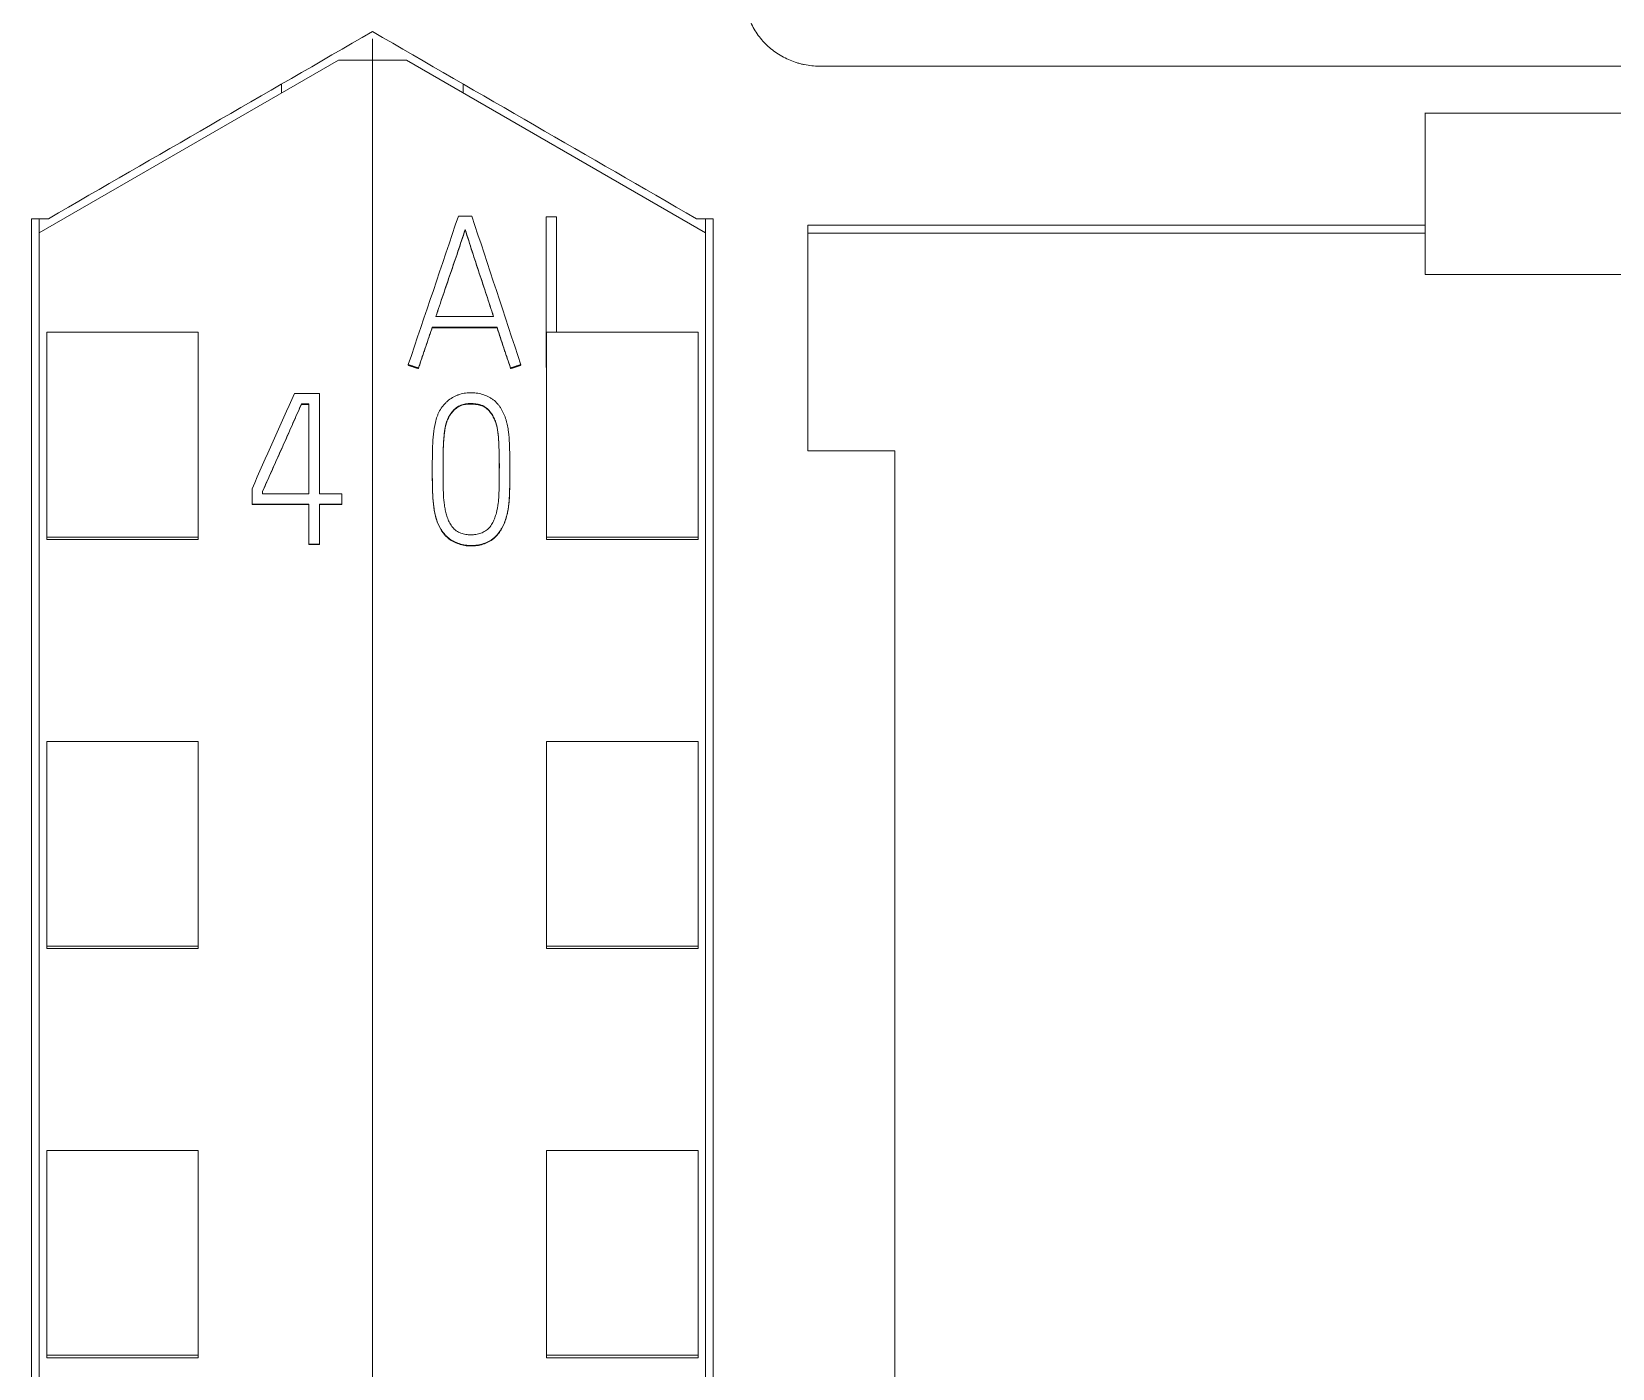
# Model space of a CAD drawing. Header units: millimetres. Extents: x 4137 to 6698, y 1400 to 3585.
# Drawn here: x 5489.75 to 5510.62, y 3343.19 to 3360.83 of the extents above; entities that cross this region are included whole.
import ezdxf

# ---------------------------------------------------------------- set-up
doc = ezdxf.new("R2010")
doc.units = ezdxf.units.MM
doc.layers.add('000-PI-Oprema', color=30, linetype='Continuous', lineweight=5)

msp = doc.modelspace()

# ---------------------------------------------------------------- linework, layer by layer
at = {"layer": '000-PI-Oprema', "color": 0, "linetype": 'ByBlock', "lineweight": 0}
for p, q in [((5494.248, 3360.739), (5494.248, 3360.459)), ((5494.248, 3360.739), (5494.248, 3360.459)), ((5489.848, 3358.178), (5493.798, 3360.459)), ((5494.248, 3360.459), (5493.798, 3360.459)), ((5494.248, 3360.459), (5494.248, 3247.041)), ((5494.248, 3360.459), (5494.248, 3247.041)), ((5494.698, 3360.459), (5494.248, 3360.459)), ((5494.698, 3360.459), (5498.648, 3358.178)), ((5500.148, 3360.378), (5523.148, 3360.378)), ((5493.048, 3360.026), (5493.048, 3360.143)), ((5495.448, 3360.026), (5495.448, 3360.143)), ((5515.148, 3359.756), (5508.148, 3359.756)), ((5495.384, 3358.398), (5495.562, 3358.398)), ((5489.748, 3358.364), (5489.969, 3358.364)), ((5489.969, 3358.364), (5489.748, 3358.364)), ((5489.848, 3358.364), (5489.848, 3358.178)), ((5495.473, 3358.222), (5495.473, 3358.215)), ((5496.541, 3356.406), (5496.541, 3358.39)), ((5496.541, 3358.39), (5496.68, 3358.39)), ((5496.68, 3358.39), (5496.68, 3356.864)), ((5498.748, 3358.364), (5498.526, 3358.364)), ((5498.748, 3358.364), (5498.526, 3358.364)), ((5498.648, 3358.364), (5498.648, 3358.178)), ((5499.998, 3355.298), (5499.998, 3358.278)), ((5508.148, 3358.278), (5499.998, 3358.278)), ((5508.148, 3358.172), (5508.148, 3358.278)), ((5489.848, 3249.363), (5489.848, 3358.178)), ((5498.648, 3358.178), (5498.648, 3249.363)), ((5508.148, 3358.172), (5499.998, 3358.172)), ((5508.148, 3357.629), (5508.148, 3358.172)), ((5515.148, 3357.629), (5508.148, 3357.629)), ((5495.085, 3357.071), (5495.848, 3357.071)), ((5489.948, 3354.161), (5489.948, 3356.864)), ((5489.948, 3356.864), (5491.948, 3356.864)), ((5491.948, 3354.161), (5491.948, 3356.864)), ((5495.038, 3356.93), (5495.038, 3356.924)), ((5495.895, 3356.93), (5495.038, 3356.93)), ((5495.038, 3356.924), (5495.895, 3356.924)), ((5495.895, 3356.93), (5495.895, 3356.924)), ((5496.548, 3354.161), (5496.548, 3356.864)), ((5498.548, 3356.864), (5496.548, 3356.864)), ((5498.548, 3354.161), (5498.548, 3356.864)), ((5494.721, 3356.436), (5494.721, 3356.43)), ((5494.855, 3356.392), (5494.855, 3356.386)), ((5496.072, 3356.392), (5496.072, 3356.386)), ((5496.208, 3356.436), (5496.208, 3356.43)), ((5496.541, 3356.406), (5496.541, 3356.4)), ((5496.548, 3356.406), (5496.541, 3356.406)), ((5496.541, 3356.4), (5496.548, 3356.4)), ((5493.219, 3356.057), (5493.549, 3356.057)), ((5493.31, 3355.919), (5493.31, 3355.913)), ((5493.407, 3355.919), (5493.31, 3355.919)), ((5493.31, 3355.913), (5493.407, 3355.913)), ((5493.407, 3354.733), (5493.407, 3355.919)), ((5493.549, 3356.057), (5493.549, 3354.733)), ((5501.148, 3355.298), (5499.998, 3355.298)), ((5495.038, 3355.07), (5495.038, 3355.064)), ((5496.062, 3355.022), (5496.062, 3355.028)), ((5492.658, 3354.595), (5492.658, 3354.799)), ((5492.797, 3354.769), (5492.797, 3354.733)), ((5492.797, 3354.733), (5493.407, 3354.733)), ((5493.549, 3354.733), (5493.843, 3354.733)), ((5493.843, 3354.733), (5493.843, 3354.595)), ((5492.658, 3354.595), (5492.658, 3354.589)), ((5493.407, 3354.595), (5492.658, 3354.595)), ((5492.658, 3354.589), (5493.407, 3354.589)), ((5493.407, 3354.068), (5493.407, 3354.595)), ((5493.549, 3354.595), (5493.549, 3354.068)), ((5493.843, 3354.595), (5493.549, 3354.595)), ((5493.549, 3354.589), (5493.843, 3354.589)), ((5493.843, 3354.595), (5493.843, 3354.589)), ((5489.948, 3354.127), (5489.948, 3354.161)), ((5489.948, 3354.161), (5491.948, 3354.161)), ((5489.948, 3354.127), (5491.948, 3354.127)), ((5491.948, 3354.127), (5491.948, 3354.161)), ((5493.407, 3354.068), (5493.407, 3354.061)), ((5493.549, 3354.068), (5493.407, 3354.068)), ((5493.407, 3354.061), (5493.549, 3354.061)), ((5493.549, 3354.068), (5493.549, 3354.061)), ((5496.548, 3354.127), (5496.548, 3354.161)), ((5498.548, 3354.161), (5496.548, 3354.161)), ((5498.548, 3354.127), (5496.548, 3354.127)), ((5498.548, 3354.127), (5498.548, 3354.161)), ((5489.948, 3348.759), (5489.948, 3351.463)), ((5489.948, 3351.463), (5491.948, 3351.463)), ((5491.948, 3348.759), (5491.948, 3351.463)), ((5496.548, 3348.759), (5496.548, 3351.463)), ((5498.548, 3351.463), (5496.548, 3351.463)), ((5498.548, 3348.759), (5498.548, 3351.463)), ((5489.948, 3348.727), (5489.948, 3348.759)), ((5489.948, 3348.759), (5491.948, 3348.759)), ((5489.948, 3348.727), (5491.948, 3348.727)), ((5491.948, 3348.727), (5491.948, 3348.759)), ((5496.548, 3348.727), (5496.548, 3348.759)), ((5498.548, 3348.759), (5496.548, 3348.759)), ((5498.548, 3348.727), (5496.548, 3348.727)), ((5498.548, 3348.727), (5498.548, 3348.759)), ((5489.948, 3343.358), (5489.948, 3346.061)), ((5489.948, 3346.061), (5491.948, 3346.061)), ((5491.948, 3343.358), (5491.948, 3346.061)), ((5496.548, 3343.358), (5496.548, 3346.061)), ((5498.548, 3346.061), (5496.548, 3346.061)), ((5498.548, 3343.358), (5498.548, 3346.061)), ((5489.948, 3343.327), (5489.948, 3343.358)), ((5489.948, 3343.358), (5491.948, 3343.358)), ((5489.948, 3343.327), (5491.948, 3343.327)), ((5491.948, 3343.327), (5491.948, 3343.358)), ((5496.548, 3343.327), (5496.548, 3343.358)), ((5498.548, 3343.358), (5496.548, 3343.358)), ((5498.548, 3343.327), (5496.548, 3343.327)), ((5498.548, 3343.327), (5498.548, 3343.358))]:
    msp.add_line(p, q, dxfattribs=at)
at = {"layer": '000-PI-Oprema', "color": 7, "linetype": 'Continuous', "lineweight": 13}
for centre, major_axis, ratio, start_param, end_param in [((5476.365, 3239.316), (337.753, 1006.406), 0.018824, 1.458513, 1.460476), ((5513.818, 3241.165), (-326.682, 998.393), 0.018302, 4.822113, 4.824092), ((5470.534, 3245.828), (432.572, 977.483), 0.022444, 1.467725, 1.469021)]:
    msp.add_ellipse(centre, major_axis=major_axis, ratio=ratio, start_param=start_param, end_param=end_param, dxfattribs=at)
at = {"layer": '000-PI-Oprema', "color": 0, "linetype": 'ByBlock', "lineweight": 0}
for points, knots in [([(5499.148, 3361.378), (5499.148, 3361.312), (5499.154, 3361.248), (5499.174, 3361.152), (5499.182, 3361.121), (5499.201, 3361.058), (5499.212, 3361.027), (5499.249, 3360.937), (5499.28, 3360.879), (5499.333, 3360.798), (5499.353, 3360.771), (5499.394, 3360.72), (5499.416, 3360.696), (5499.485, 3360.626), (5499.535, 3360.585), (5499.617, 3360.531), (5499.646, 3360.514), (5499.704, 3360.483), (5499.763, 3360.455), (5499.824, 3360.432), (5499.871, 3360.418), (5499.887, 3360.413), (5499.919, 3360.405), (5499.935, 3360.402), (5500.016, 3360.385), (5500.081, 3360.378), (5500.148, 3360.378)], [0, 0, 0, 0, 0.125, 0.125, 0.1875, 0.1875, 0.25, 0.25, 0.375, 0.375, 0.4375, 0.4375, 0.5, 0.5, 0.625, 0.625, 0.6875, 0.6875, 0.75, 0.8125, 0.8125, 0.84375, 0.84375, 0.875, 0.875, 1, 1, 1, 1]), ([(5489.748, 3249.078), (5489.748, 3252.418), (5489.748, 3260.383), (5489.748, 3273.023), (5489.748, 3288.509), (5489.748, 3302.803), (5489.748, 3317.013), (5489.748, 3331.58), (5489.748, 3345.75), (5489.748, 3355.32), (5489.748, 3358.364)], [0, 0, 0, 0, 0.091483, 0.21812, 0.346206, 0.515858, 0.610111, 0.736264, 0.916066, 1, 1, 1, 1]), ([(5495.473, 3358.222), (5495.457, 3358.174), (5495.441, 3358.126), (5495.409, 3358.03), (5495.393, 3357.982), (5495.345, 3357.838), (5495.312, 3357.742), (5495.246, 3357.551), (5495.214, 3357.455), (5495.149, 3357.263), (5495.117, 3357.167), (5495.085, 3357.071)], [0, 0, 0, 0, 0.125, 0.125, 0.25, 0.25, 0.5, 0.5, 0.75, 0.75, 1, 1, 1, 1]), ([(5495.087, 3357.071), (5495.118, 3357.165), (5495.15, 3357.259), (5495.214, 3357.449), (5495.246, 3357.544), (5495.312, 3357.736), (5495.345, 3357.832), (5495.393, 3357.975), (5495.409, 3358.023), (5495.441, 3358.119), (5495.457, 3358.168), (5495.473, 3358.215)], [0, 0, 0, 0, 0.245947, 0.245947, 0.497298, 0.497298, 0.748649, 0.748649, 0.874324, 0.874324, 1, 1, 1, 1]), ([(5495.848, 3357.071), (5495.817, 3357.167), (5495.786, 3357.263), (5495.723, 3357.455), (5495.691, 3357.55), (5495.628, 3357.742), (5495.597, 3357.838), (5495.55, 3357.982), (5495.535, 3358.03), (5495.504, 3358.126), (5495.489, 3358.174), (5495.473, 3358.222)], [0, 0, 0, 0, 0.25, 0.25, 0.5, 0.5, 0.75, 0.75, 0.875, 0.875, 1, 1, 1, 1]), ([(5495.473, 3358.215), (5495.489, 3358.168), (5495.504, 3358.12), (5495.535, 3358.024), (5495.55, 3357.976), (5495.597, 3357.832), (5495.628, 3357.736), (5495.691, 3357.544), (5495.723, 3357.449), (5495.785, 3357.259), (5495.816, 3357.165), (5495.846, 3357.071)], [0, 0, 0, 0, 0.125676, 0.125676, 0.251351, 0.251351, 0.502702, 0.502702, 0.754053, 0.754053, 1, 1, 1, 1]), ([(5498.748, 3358.364), (5498.748, 3355.32), (5498.748, 3345.75), (5498.748, 3331.58), (5498.748, 3317.013), (5498.748, 3302.803), (5498.748, 3288.509), (5498.748, 3273.023), (5498.748, 3260.383), (5498.748, 3252.418), (5498.748, 3249.078)], [0, 0, 0, 0, 0.083934, 0.263736, 0.389889, 0.484142, 0.653794, 0.78188, 0.908517, 1, 1, 1, 1]), ([(5496.072, 3356.392), (5496.065, 3356.415), (5496.058, 3356.437), (5496.043, 3356.482), (5496.036, 3356.504), (5496.02, 3356.549), (5496.012, 3356.571), (5495.997, 3356.616), (5495.989, 3356.638), (5495.967, 3356.706), (5495.952, 3356.75), (5495.923, 3356.84), (5495.909, 3356.885), (5495.895, 3356.93)], [0, 0, 0, 0, 0.125, 0.125, 0.25, 0.25, 0.375, 0.375, 0.5, 0.5, 0.75, 0.75, 1, 1, 1, 1]), ([(5495.895, 3356.924), (5495.909, 3356.879), (5495.923, 3356.834), (5495.952, 3356.744), (5495.967, 3356.699), (5495.989, 3356.632), (5495.997, 3356.61), (5496.012, 3356.565), (5496.02, 3356.543), (5496.036, 3356.498), (5496.043, 3356.476), (5496.058, 3356.431), (5496.065, 3356.409), (5496.072, 3356.386)], [0, 0, 0, 0, 0.25, 0.25, 0.5, 0.5, 0.625, 0.625, 0.75, 0.75, 0.875, 0.875, 1, 1, 1, 1]), ([(5493.31, 3355.919), (5493.3, 3355.895), (5493.289, 3355.871), (5493.268, 3355.823), (5493.257, 3355.799), (5493.226, 3355.727), (5493.204, 3355.679), (5493.162, 3355.583), (5493.141, 3355.535), (5493.098, 3355.439), (5493.077, 3355.391), (5493.034, 3355.295), (5493.012, 3355.248), (5492.969, 3355.152), (5492.948, 3355.104), (5492.905, 3355.008), (5492.884, 3354.96), (5492.851, 3354.888), (5492.841, 3354.864), (5492.824, 3354.828), (5492.819, 3354.816), (5492.808, 3354.792), (5492.803, 3354.781), (5492.797, 3354.769)], [0, 0, 0, 0, 0.0625, 0.0625, 0.125, 0.125, 0.25, 0.25, 0.375, 0.375, 0.5, 0.5, 0.625, 0.625, 0.75, 0.75, 0.875, 0.875, 0.9375, 0.9375, 0.96875, 0.96875, 1, 1, 1, 1]), ([(5492.797, 3354.762), (5492.803, 3354.774), (5492.808, 3354.786), (5492.819, 3354.81), (5492.824, 3354.822), (5492.841, 3354.858), (5492.851, 3354.882), (5492.884, 3354.954), (5492.905, 3355.002), (5492.948, 3355.098), (5492.969, 3355.146), (5493.012, 3355.241), (5493.034, 3355.289), (5493.077, 3355.385), (5493.098, 3355.433), (5493.141, 3355.529), (5493.162, 3355.577), (5493.204, 3355.673), (5493.226, 3355.721), (5493.257, 3355.793), (5493.268, 3355.817), (5493.289, 3355.865), (5493.3, 3355.889), (5493.31, 3355.913)], [0, 0, 0, 0, 0.03125, 0.03125, 0.0625, 0.0625, 0.125, 0.125, 0.25, 0.25, 0.375, 0.375, 0.5, 0.5, 0.625, 0.625, 0.75, 0.75, 0.875, 0.875, 0.9375, 0.9375, 1, 1, 1, 1]), ([(5495.38, 3356.038), (5495.405, 3356.048), (5495.431, 3356.055), (5495.484, 3356.064), (5495.511, 3356.067), (5495.565, 3356.067), (5495.592, 3356.066), (5495.645, 3356.058), (5495.672, 3356.053), (5495.724, 3356.037), (5495.749, 3356.028), (5495.785, 3356.011), (5495.797, 3356.004), (5495.82, 3355.99), (5495.832, 3355.983), (5495.864, 3355.958), (5495.883, 3355.94), (5495.91, 3355.91), (5495.918, 3355.899), (5495.934, 3355.877), (5495.941, 3355.866), (5495.962, 3355.831), (5495.974, 3355.808), (5495.995, 3355.759), (5496.005, 3355.734), (5496.016, 3355.695), (5496.02, 3355.682), (5496.026, 3355.656), (5496.035, 3355.617), (5496.05, 3355.526), (5496.055, 3355.447), (5496.06, 3355.342), (5496.061, 3355.289), (5496.062, 3355.183), (5496.062, 3355.13), (5496.062, 3355.025), (5496.062, 3354.919), (5496.061, 3354.813), (5496.058, 3354.708), (5496.055, 3354.655), (5496.044, 3354.55), (5496.035, 3354.498), (5496.018, 3354.433), (5496.014, 3354.42), (5496.006, 3354.394), (5496.002, 3354.382), (5495.988, 3354.344), (5495.977, 3354.319), (5495.958, 3354.283), (5495.952, 3354.271), (5495.938, 3354.248), (5495.93, 3354.237), (5495.907, 3354.204), (5495.89, 3354.184), (5495.861, 3354.156), (5495.85, 3354.147), (5495.829, 3354.131), (5495.818, 3354.123), (5495.783, 3354.102), (5495.759, 3354.09), (5495.721, 3354.076), (5495.708, 3354.072), (5495.681, 3354.065), (5495.668, 3354.062), (5495.629, 3354.054), (5495.602, 3354.051), (5495.548, 3354.049), (5495.52, 3354.05), (5495.466, 3354.056), (5495.44, 3354.061), (5495.401, 3354.072), (5495.388, 3354.076), (5495.363, 3354.085), (5495.35, 3354.09), (5495.313, 3354.107), (5495.29, 3354.121), (5495.257, 3354.145), (5495.246, 3354.153), (5495.226, 3354.172), (5495.217, 3354.181), (5495.189, 3354.211), (5495.173, 3354.233), (5495.151, 3354.267), (5495.144, 3354.279), (5495.132, 3354.302), (5495.126, 3354.315), (5495.109, 3354.351), (5495.1, 3354.376), (5495.088, 3354.415), (5495.084, 3354.428), (5495.077, 3354.454), (5495.074, 3354.467), (5495.066, 3354.507), (5495.062, 3354.533), (5495.044, 3354.665), (5495.041, 3354.772), (5495.039, 3354.932), (5495.039, 3354.985), (5495.038, 3355.092), (5495.039, 3355.145), (5495.04, 3355.252), (5495.041, 3355.305), (5495.046, 3355.412), (5495.049, 3355.465), (5495.06, 3355.57), (5495.068, 3355.623), (5495.086, 3355.701), (5495.093, 3355.727), (5495.107, 3355.766), (5495.112, 3355.779), (5495.123, 3355.804), (5495.129, 3355.816), (5495.149, 3355.851), (5495.164, 3355.874), (5495.19, 3355.906), (5495.2, 3355.916), (5495.219, 3355.936), (5495.228, 3355.945), (5495.259, 3355.972), (5495.281, 3355.988), (5495.317, 3356.009), (5495.329, 3356.016), (5495.348, 3356.025), (5495.357, 3356.029), (5495.367, 3356.033), (5495.373, 3356.036), (5495.376, 3356.037), (5495.38, 3356.038)], [0, 0, 0, 0, 0.015625, 0.015625, 0.03125, 0.03125, 0.046875, 0.046875, 0.0625, 0.0625, 0.078125, 0.078125, 0.085937, 0.085937, 0.09375, 0.09375, 0.109375, 0.109375, 0.117187, 0.117187, 0.125, 0.125, 0.140625, 0.140625, 0.15625, 0.15625, 0.164062, 0.164062, 0.171875, 0.1875, 0.21875, 0.21875, 0.25, 0.25, 0.28125, 0.28125, 0.3125, 0.34375, 0.34375, 0.375, 0.375, 0.40625, 0.40625, 0.414062, 0.414062, 0.421875, 0.421875, 0.4375, 0.4375, 0.445312, 0.445312, 0.453125, 0.453125, 0.46875, 0.46875, 0.476562, 0.476562, 0.484375, 0.484375, 0.5, 0.5, 0.507812, 0.507812, 0.515625, 0.515625, 0.53125, 0.53125, 0.546875, 0.546875, 0.5625, 0.5625, 0.570312, 0.570312, 0.578125, 0.578125, 0.59375, 0.59375, 0.601562, 0.601562, 0.609375, 0.609375, 0.625, 0.625, 0.632812, 0.632812, 0.640625, 0.640625, 0.65625, 0.65625, 0.664062, 0.664062, 0.671875, 0.671875, 0.6875, 0.6875, 0.75, 0.75, 0.78125, 0.78125, 0.8125, 0.8125, 0.84375, 0.84375, 0.875, 0.875, 0.90625, 0.90625, 0.921875, 0.921875, 0.929687, 0.929687, 0.9375, 0.9375, 0.953125, 0.953125, 0.960937, 0.960937, 0.96875, 0.96875, 0.984375, 0.984375, 0.992187, 0.992187, 0.996094, 0.998047, 0.998047, 1, 1, 1, 1]), ([(5495.722, 3355.886), (5495.742, 3355.875), (5495.76, 3355.861), (5495.792, 3355.83), (5495.806, 3355.812), (5495.832, 3355.775), (5495.842, 3355.756), (5495.862, 3355.716), (5495.87, 3355.695), (5495.891, 3355.632), (5495.9, 3355.588), (5495.909, 3355.522), (5495.911, 3355.5), (5495.914, 3355.456), (5495.915, 3355.433), (5495.92, 3355.322), (5495.923, 3355.233), (5495.924, 3355.055), (5495.923, 3354.966), (5495.922, 3354.832), (5495.921, 3354.766), (5495.917, 3354.699), (5495.914, 3354.654), (5495.912, 3354.632), (5495.903, 3354.566), (5495.895, 3354.522), (5495.879, 3354.458), (5495.872, 3354.437), (5495.857, 3354.394), (5495.848, 3354.374), (5495.833, 3354.344), (5495.827, 3354.334), (5495.815, 3354.316), (5495.809, 3354.306), (5495.788, 3354.28), (5495.772, 3354.264), (5495.745, 3354.244), (5495.735, 3354.238), (5495.716, 3354.227), (5495.706, 3354.222), (5495.685, 3354.214), (5495.674, 3354.21), (5495.653, 3354.203), (5495.642, 3354.2), (5495.609, 3354.194), (5495.587, 3354.191), (5495.553, 3354.19), (5495.542, 3354.19), (5495.519, 3354.191), (5495.508, 3354.192), (5495.475, 3354.197), (5495.453, 3354.201), (5495.421, 3354.212), (5495.41, 3354.216), (5495.39, 3354.225), (5495.37, 3354.235), (5495.351, 3354.248), (5495.334, 3354.261), (5495.325, 3354.269), (5495.31, 3354.285), (5495.303, 3354.294), (5495.289, 3354.311), (5495.283, 3354.321), (5495.266, 3354.35), (5495.256, 3354.37), (5495.24, 3354.411), (5495.233, 3354.432), (5495.22, 3354.475), (5495.215, 3354.497), (5495.206, 3354.54), (5495.195, 3354.605), (5495.189, 3354.671), (5495.181, 3354.802), (5495.18, 3354.89), (5495.18, 3355.021), (5495.18, 3355.065), (5495.181, 3355.153), (5495.181, 3355.197), (5495.182, 3355.285), (5495.183, 3355.329), (5495.187, 3355.417), (5495.19, 3355.461), (5495.199, 3355.548), (5495.204, 3355.592), (5495.217, 3355.645), (5495.22, 3355.656), (5495.226, 3355.677), (5495.23, 3355.687), (5495.241, 3355.718), (5495.25, 3355.738), (5495.272, 3355.776), (5495.284, 3355.795), (5495.312, 3355.829), (5495.328, 3355.845), (5495.353, 3355.866), (5495.362, 3355.873), (5495.381, 3355.885), (5495.39, 3355.89), (5495.41, 3355.9), (5495.42, 3355.904), (5495.441, 3355.911), (5495.452, 3355.914), (5495.484, 3355.921), (5495.506, 3355.923), (5495.54, 3355.924), (5495.551, 3355.924), (5495.573, 3355.923), (5495.584, 3355.922), (5495.617, 3355.919), (5495.639, 3355.915), (5495.671, 3355.907), (5495.682, 3355.904), (5495.697, 3355.898), (5495.705, 3355.895), (5495.713, 3355.891), (5495.718, 3355.888), (5495.72, 3355.887), (5495.722, 3355.886)], [0, 0, 0, 0, 0.015625, 0.015625, 0.03125, 0.03125, 0.046875, 0.046875, 0.0625, 0.0625, 0.09375, 0.09375, 0.109375, 0.109375, 0.125, 0.125, 0.1875, 0.1875, 0.25, 0.25, 0.28125, 0.296875, 0.296875, 0.3125, 0.3125, 0.34375, 0.34375, 0.359375, 0.359375, 0.375, 0.375, 0.382813, 0.382813, 0.390625, 0.390625, 0.40625, 0.40625, 0.414063, 0.414063, 0.421875, 0.421875, 0.429688, 0.429688, 0.4375, 0.4375, 0.453125, 0.453125, 0.460938, 0.460938, 0.46875, 0.46875, 0.484375, 0.484375, 0.492188, 0.492188, 0.5, 0.507813, 0.507813, 0.515625, 0.515625, 0.523438, 0.523438, 0.53125, 0.53125, 0.546875, 0.546875, 0.5625, 0.5625, 0.578125, 0.578125, 0.59375, 0.625, 0.625, 0.6875, 0.6875, 0.71875, 0.71875, 0.75, 0.75, 0.78125, 0.78125, 0.8125, 0.8125, 0.84375, 0.84375, 0.851563, 0.851563, 0.859375, 0.859375, 0.875, 0.875, 0.890625, 0.890625, 0.90625, 0.90625, 0.914063, 0.914063, 0.921875, 0.921875, 0.929688, 0.929688, 0.9375, 0.9375, 0.953125, 0.953125, 0.960938, 0.960938, 0.96875, 0.96875, 0.984375, 0.984375, 0.992188, 0.992188, 0.996094, 0.998047, 0.998047, 1, 1, 1, 1]), ([(5495.722, 3355.88), (5495.703, 3355.891), (5495.682, 3355.898), (5495.649, 3355.906), (5495.639, 3355.909), (5495.616, 3355.912), (5495.605, 3355.914), (5495.572, 3355.917), (5495.55, 3355.918), (5495.505, 3355.917), (5495.483, 3355.914), (5495.45, 3355.907), (5495.439, 3355.904), (5495.418, 3355.897), (5495.408, 3355.893), (5495.388, 3355.883), (5495.378, 3355.877), (5495.359, 3355.864), (5495.35, 3355.857), (5495.333, 3355.843), (5495.325, 3355.835), (5495.31, 3355.819), (5495.302, 3355.81), (5495.281, 3355.784), (5495.269, 3355.765), (5495.253, 3355.736), (5495.248, 3355.726), (5495.239, 3355.706), (5495.235, 3355.695), (5495.224, 3355.663), (5495.218, 3355.642), (5495.203, 3355.577), (5495.198, 3355.533), (5495.189, 3355.445), (5495.187, 3355.401), (5495.183, 3355.312), (5495.182, 3355.268), (5495.181, 3355.179), (5495.181, 3355.135), (5495.18, 3355.052), (5495.18, 3355.013), (5495.18, 3354.975)], [0, 0, 0, 0, 0.050638, 0.050638, 0.075957, 0.075957, 0.101276, 0.101276, 0.151914, 0.151914, 0.202552, 0.202552, 0.227871, 0.227871, 0.25319, 0.25319, 0.278509, 0.278509, 0.303828, 0.303828, 0.329147, 0.329147, 0.354466, 0.354466, 0.405104, 0.405104, 0.430423, 0.430423, 0.455742, 0.455742, 0.50638, 0.50638, 0.607656, 0.607656, 0.708933, 0.708933, 0.810209, 0.810209, 0.911485, 0.911485, 1, 1, 1, 1]), ([(5495.924, 3355.07), (5495.924, 3355.095), (5495.924, 3355.12), (5495.923, 3355.234), (5495.92, 3355.322), (5495.914, 3355.454), (5495.911, 3355.498), (5495.899, 3355.586), (5495.89, 3355.629), (5495.869, 3355.691), (5495.861, 3355.711), (5495.847, 3355.741), (5495.842, 3355.751), (5495.831, 3355.77), (5495.819, 3355.789), (5495.806, 3355.807), (5495.791, 3355.824), (5495.784, 3355.832), (5495.768, 3355.847), (5495.759, 3355.855), (5495.746, 3355.865), (5495.742, 3355.868), (5495.732, 3355.874), (5495.727, 3355.877), (5495.722, 3355.88)], [0, 0, 0, 0, 0.086827, 0.086827, 0.391218, 0.391218, 0.543414, 0.543414, 0.695609, 0.695609, 0.771707, 0.771707, 0.809756, 0.809756, 0.847805, 0.885853, 0.885853, 0.923902, 0.923902, 0.961951, 0.961951, 0.980976, 0.980976, 1, 1, 1, 1]), ([(5501.148, 3355.298), (5501.148, 3353.275), (5501.148, 3344.726), (5501.148, 3331.58), (5501.148, 3317.013), (5501.148, 3302.803), (5501.148, 3288.509), (5501.148, 3273.023), (5501.148, 3260.265), (5501.148, 3251.383), (5501.148, 3247.126), (5501.148, 3246.328)], [0, 0, 0, 0, 0.055935, 0.236292, 0.362833, 0.457376, 0.627551, 0.756032, 0.883059, 0.978086, 1, 1, 1, 1]), ([(5495.038, 3355.064), (5495.038, 3355.001), (5495.039, 3354.938), (5495.04, 3354.822), (5495.041, 3354.769), (5495.047, 3354.662), (5495.051, 3354.609), (5495.065, 3354.502), (5495.075, 3354.45), (5495.095, 3354.385), (5495.099, 3354.373), (5495.108, 3354.348), (5495.114, 3354.335), (5495.13, 3354.299), (5495.142, 3354.275), (5495.164, 3354.241), (5495.171, 3354.23), (5495.187, 3354.209), (5495.196, 3354.198), (5495.223, 3354.168), (5495.242, 3354.15), (5495.274, 3354.126), (5495.286, 3354.118), (5495.309, 3354.104), (5495.321, 3354.098), (5495.357, 3354.08), (5495.382, 3354.071), (5495.421, 3354.06), (5495.435, 3354.057), (5495.461, 3354.051), (5495.474, 3354.049), (5495.515, 3354.044), (5495.541, 3354.043), (5495.582, 3354.044), (5495.596, 3354.045), (5495.623, 3354.048), (5495.636, 3354.049), (5495.675, 3354.056), (5495.701, 3354.063), (5495.739, 3354.077), (5495.752, 3354.082), (5495.776, 3354.093), (5495.788, 3354.1), (5495.823, 3354.12), (5495.845, 3354.136), (5495.875, 3354.163), (5495.884, 3354.173), (5495.902, 3354.193), (5495.919, 3354.214), (5495.934, 3354.236), (5495.948, 3354.259), (5495.955, 3354.271), (5495.974, 3354.307), (5495.985, 3354.331), (5496.004, 3354.381), (5496.012, 3354.406), (5496.027, 3354.458), (5496.033, 3354.484), (5496.042, 3354.537), (5496.046, 3354.563), (5496.055, 3354.643), (5496.057, 3354.696), (5496.061, 3354.802), (5496.062, 3354.856), (5496.062, 3354.947), (5496.062, 3354.984), (5496.062, 3355.022)], [0, 0, 0, 0, 0.073866, 0.073866, 0.136839, 0.136839, 0.199811, 0.199811, 0.262783, 0.262783, 0.278526, 0.278526, 0.29427, 0.29427, 0.325756, 0.325756, 0.341499, 0.341499, 0.357242, 0.357242, 0.388728, 0.388728, 0.404471, 0.404471, 0.420214, 0.420214, 0.4517, 0.4517, 0.467443, 0.467443, 0.483186, 0.483186, 0.514673, 0.514673, 0.530416, 0.530416, 0.546159, 0.546159, 0.577645, 0.577645, 0.593388, 0.593388, 0.609131, 0.609131, 0.640617, 0.640617, 0.65636, 0.65636, 0.672103, 0.687846, 0.687846, 0.703589, 0.703589, 0.735076, 0.735076, 0.766562, 0.766562, 0.798048, 0.798048, 0.829534, 0.829534, 0.892506, 0.892506, 0.955479, 0.955479, 1, 1, 1, 1])]:
    msp.add_open_spline(points, degree=3, knots=knots, dxfattribs=at)
for points in [[(5494.248, 3360.834), (5492.822, 3360.011), (5491.396, 3359.187), (5489.969, 3358.364)], [(5498.526, 3358.364), (5497.1, 3359.187), (5495.674, 3360.011), (5494.248, 3360.834)], [(5508.148, 3359.762), (5508.148, 3359.267), (5508.148, 3358.773), (5508.148, 3358.278)]]:
    msp.add_open_spline(points, degree=3, dxfattribs=at)
for points, weights in [([(5495.038, 3356.93), (5494.946, 3356.661), (5494.855, 3356.392)], [0.500000008539, 0.499999991461, 0.500000008539]), ([(5494.855, 3356.386), (5494.946, 3356.655), (5495.038, 3356.924)], [0.500000007367, 0.499999992633, 0.500000007367]), ([(5494.855, 3356.392), (5494.788, 3356.414), (5494.721, 3356.436)], [0.499999252848, 0.500000747152, 0.499999252848]), ([(5494.721, 3356.43), (5494.788, 3356.408), (5494.855, 3356.386)], [0.499999519132, 0.500000480868, 0.499999519132]), ([(5496.208, 3356.436), (5496.14, 3356.414), (5496.072, 3356.392)], [0.499998878343, 0.500001121657, 0.499998878343]), ([(5496.072, 3356.386), (5496.14, 3356.408), (5496.208, 3356.43)], [0.50000123115, 0.49999876885, 0.50000123115])]:
    msp.add_rational_spline(points, weights, degree=2, dxfattribs=at)

doc.saveas('drawing.dxf')
